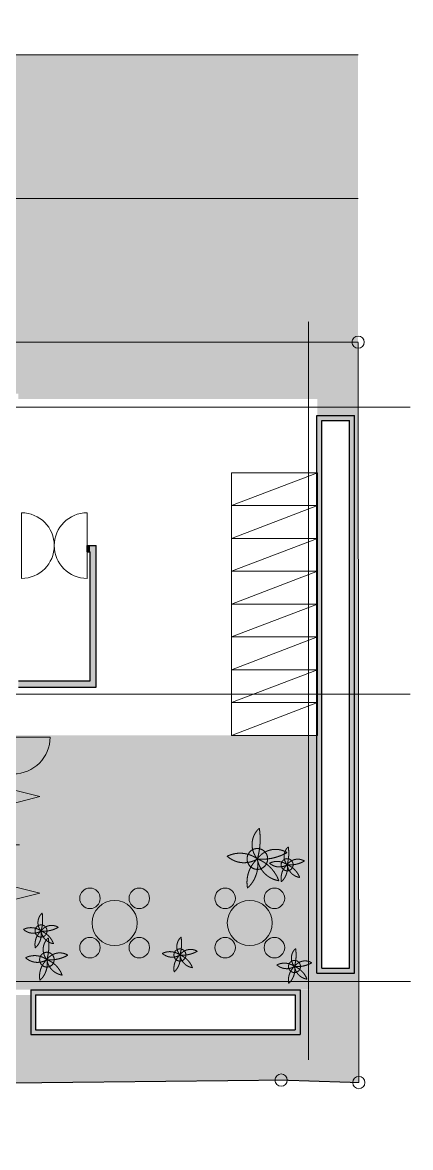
# Model space of a CAD drawing. Header units: millimetres. Extents: x -376000 to 292178, y -193032 to 188048.
# Drawn here: x -268542 to -259076, y 105555 to 132976 of the extents above; entities that cross this region are included whole.
import ezdxf

# ---------------------------------------------------------------- set-up
doc = ezdxf.new("R2010")
doc.units = ezdxf.units.MM
doc.linetypes.add('ラインタイプ-6', pattern=[5.291531, 3.175, -1.058062, 0.352704, -0.705764])
for name, color, linetype, lineweight, true_color in [('02_0.25', 1, 'Continuous', 25, 0xff0000), ('03_0.15', 7, 'Continuous', 15, 0x990099), ('06一点鎖線', 7, 'ラインタイプ-6', 9, 0x9999ff), ('08_ハッチ・色', 7, 'Continuous', 5, 0x888888)]:
    doc.layers.add(name, color=color, linetype=linetype, lineweight=lineweight, true_color=true_color)
for name, color, linetype, lineweight in [('02_既存平面-内部建具・サッシ', 7, 'Continuous', 18), ('_区分表-C_A：塗（壁）-2 (2D)', 7, 'Continuous', 5), ('_区分表-オーナー：塗（壁）-3 (2D)', 7, 'Continuous', 5), ('_区分表-リアルゲイト：塗（壁） (2D)', 7, 'Continuous', 5), ('_区分表-躯体：塗（壁）-2 (2D)', 7, 'Continuous', 5), ('_塗（エリア） (2D)', 7, 'Continuous', 5), ('_塗（壁） (2D)', 7, 'Continuous', 5), ('_平面図(既存部) (2D)', 7, 'Continuous', 5), ('_平面図（新設） (2D)', 7, 'Continuous', 5), ('_窓 (2D)', 7, 'Continuous', 5)]:
    doc.layers.add(name, color=color, linetype=linetype, lineweight=lineweight)

# ---------------------------------------------------------------- blocks, each defined once
blk = doc.blocks.new('塗（エリア） (2D)')
at = {"layer": '08_ハッチ・色', "linetype": 'Continuous', "lineweight": 0, "true_color": 0xeac0a9, "transparency": 33554483}
blk.add_hatch(color=31, dxfattribs=at).paths.add_polyline_path([(-299550, 91813), (-299676, 106825), (-300375, 125997), (-290384, 125217), (-282426, 125184), (-260354, 125184), (-260354, 132184), (-271390, 132184), (-282397, 132184), (-290097, 132216), (-294963, 132596), (-299830, 132976), (-302425, 132976), (-302425, 125997), (-302076, 116411), (-301726, 106825), (-301600, 91813)])
at = {"layer": '08_ハッチ・色', "linetype": 'Continuous', "lineweight": 0}
blk.add_hatch(color=255, dxfattribs=at).paths.add_polyline_path([(-300375, 125997), (-290384, 125217), (-282426, 125184), (-260354, 125184), (-260336, 107136), (-262234, 107198), (-262234, 108306), (-261771, 108305), (-261771, 109395), (-261366, 109400), (-261361, 109805), (-260441, 109805), (-260441, 123395), (-261346, 123395), (-261346, 123800), (-268641, 123800), (-268641, 123925), (-296891, 123925), (-296891, 109275), (-296361, 109275), (-296361, 108305), (-269171, 108305), (-269171, 109276), (-268341, 109275), (-268341, 108306), (-262234, 108306), (-262234, 107198), (-287208, 106929), (-299676, 106825), (-300026, 116411)])
at = {"layer": '08_ハッチ・色', "linetype": 'Continuous', "lineweight": 0, "true_color": 0x80ff00, "transparency": 33554483}
blk.add_hatch(color=70, dxfattribs=at).paths.add_polyline_path([(-261366, 109400), (-268766, 109400), (-268766, 115600), (-261366, 115600)])
blk = doc.blocks.new('塗（壁） (2D)')
at = {"layer": '02_0.25', "linetype": 'Continuous', "lineweight": 0, "true_color": 0xaaaaaa}
for points in [[(-261241, 109805), (-261361, 109805), (-261361, 123395), (-261241, 123395)], [(-260561, 123395), (-260561, 123275), (-261241, 123275), (-261241, 123395)], [(-260441, 109805), (-260561, 109805), (-260561, 123395), (-260441, 123395)], [(-266891, 120225), (-266891, 120075), (-266966, 120075), (-266966, 120225)], [(-266741, 116775), (-266891, 116775), (-266891, 120225), (-266741, 120225)], [(-268641, 116775), (-268641, 116925), (-266891, 116925), (-266891, 116775)], [(-261241, 109805), (-261241, 109925), (-260561, 109925), (-260561, 109805)], [(-268341, 109395), (-261771, 109395), (-261771, 109275), (-268341, 109275)], [(-268341, 109275), (-268221, 109275), (-268221, 108425), (-268341, 108425)], [(-261771, 108426), (-261891, 108426), (-261891, 109276), (-261771, 109276)], [(-268341, 108306), (-268341, 108426), (-261771, 108426), (-261771, 108306)]]:
    blk.add_hatch(color=253, dxfattribs=at).paths.add_polyline_path(points)
blk = doc.blocks.new('区分表-リアルゲイト：塗（壁） (2D)')
at = {"layer": '02_0.25', "linetype": 'Continuous', "lineweight": 0, "true_color": 0xaaaaaa}
for points in [[(-261241, 109805), (-261361, 109805), (-261361, 123395), (-261241, 123395)], [(-260561, 123395), (-260561, 123275), (-261241, 123275), (-261241, 123395)], [(-260441, 109805), (-260561, 109805), (-260561, 123395), (-260441, 123395)], [(-266891, 120225), (-266891, 120075), (-266966, 120075), (-266966, 120225)], [(-266741, 116775), (-266891, 116775), (-266891, 120225), (-266741, 120225)], [(-268641, 116775), (-268641, 116925), (-266891, 116925), (-266891, 116775)], [(-261241, 109805), (-261241, 109925), (-260561, 109925), (-260561, 109805)], [(-268341, 109395), (-261771, 109395), (-261771, 109275), (-268341, 109275)], [(-268341, 109275), (-268221, 109275), (-268221, 108425), (-268341, 108425)], [(-261771, 108426), (-261891, 108426), (-261891, 109276), (-261771, 109276)], [(-268341, 108306), (-268341, 108426), (-261771, 108426), (-261771, 108306)]]:
    blk.add_hatch(color=253, dxfattribs=at).paths.add_polyline_path(points)
blk = doc.blocks.new('区分表-C_A：塗（壁）-2 (2D)')
at = {"layer": '02_0.25', "linetype": 'Continuous', "lineweight": 0, "true_color": 0xaaaaaa}
for points in [[(-261241, 109805), (-261361, 109805), (-261361, 123395), (-261241, 123395)], [(-260561, 123395), (-260561, 123275), (-261241, 123275), (-261241, 123395)], [(-260441, 109805), (-260561, 109805), (-260561, 123395), (-260441, 123395)], [(-266891, 120225), (-266891, 120075), (-266966, 120075), (-266966, 120225)], [(-266741, 116775), (-266891, 116775), (-266891, 120225), (-266741, 120225)], [(-268641, 116775), (-268641, 116925), (-266891, 116925), (-266891, 116775)], [(-261241, 109805), (-261241, 109925), (-260561, 109925), (-260561, 109805)], [(-268341, 109395), (-261771, 109395), (-261771, 109275), (-268341, 109275)], [(-268341, 109275), (-268221, 109275), (-268221, 108425), (-268341, 108425)], [(-261771, 108426), (-261891, 108426), (-261891, 109276), (-261771, 109276)], [(-268341, 108306), (-268341, 108426), (-261771, 108426), (-261771, 108306)]]:
    blk.add_hatch(color=253, dxfattribs=at).paths.add_polyline_path(points)
blk = doc.blocks.new('区分表-オーナー：塗（壁）-3 (2D)')
at = {"layer": '02_0.25', "linetype": 'Continuous', "lineweight": 0, "true_color": 0xaaaaaa}
for points in [[(-261241, 109805), (-261361, 109805), (-261361, 123395), (-261241, 123395)], [(-260561, 123395), (-260561, 123275), (-261241, 123275), (-261241, 123395)], [(-260441, 109805), (-260561, 109805), (-260561, 123395), (-260441, 123395)], [(-266891, 120225), (-266891, 120075), (-266966, 120075), (-266966, 120225)], [(-266741, 116775), (-266891, 116775), (-266891, 120225), (-266741, 120225)], [(-268641, 116775), (-268641, 116925), (-266891, 116925), (-266891, 116775)], [(-261241, 109805), (-261241, 109925), (-260561, 109925), (-260561, 109805)], [(-268341, 109395), (-261771, 109395), (-261771, 109275), (-268341, 109275)], [(-268341, 109275), (-268221, 109275), (-268221, 108425), (-268341, 108425)], [(-261771, 108426), (-261891, 108426), (-261891, 109276), (-261771, 109276)], [(-268341, 108306), (-268341, 108426), (-261771, 108426), (-261771, 108306)]]:
    blk.add_hatch(color=253, dxfattribs=at).paths.add_polyline_path(points)
blk = doc.blocks.new('区分表-躯体：塗（壁）-2 (2D)')
at = {"layer": '02_0.25', "linetype": 'Continuous', "lineweight": 0, "true_color": 0xaaaaaa}
for points in [[(-261241, 109805), (-261361, 109805), (-261361, 123395), (-261241, 123395)], [(-260561, 123395), (-260561, 123275), (-261241, 123275), (-261241, 123395)], [(-260441, 109805), (-260561, 109805), (-260561, 123395), (-260441, 123395)], [(-266891, 120225), (-266891, 120075), (-266966, 120075), (-266966, 120225)], [(-266741, 116775), (-266891, 116775), (-266891, 120225), (-266741, 120225)], [(-268641, 116775), (-268641, 116925), (-266891, 116925), (-266891, 116775)], [(-261241, 109805), (-261241, 109925), (-260561, 109925), (-260561, 109805)], [(-268341, 109395), (-261771, 109395), (-261771, 109275), (-268341, 109275)], [(-268341, 109275), (-268221, 109275), (-268221, 108425), (-268341, 108425)], [(-261771, 108426), (-261891, 108426), (-261891, 109276), (-261771, 109276)], [(-268341, 108306), (-268341, 108426), (-261771, 108426), (-261771, 108306)]]:
    blk.add_hatch(color=253, dxfattribs=at).paths.add_polyline_path(points)
blk = doc.blocks.new('グループ-45')
at = {"layer": '03_0.15', "transparency": 33554636}
for points, knots in [([(-262871, 112673), (-262858, 112651), (-262844, 112629), (-262829, 112608), (-262812, 112589), (-262785, 112679), (-262769, 112773), (-262753, 112866), (-262747, 112960), (-262741, 113055), (-262746, 113149), (-262750, 113244), (-262765, 113337), (-262784, 113320), (-262801, 113301), (-262819, 113282), (-262834, 113261), (-262850, 113240), (-262863, 113218), (-262877, 113196), (-262888, 113173), (-262899, 113149), (-262908, 113125), (-262917, 113101), (-262924, 113075), (-262930, 113050), (-262934, 113025), (-262938, 112999), (-262940, 112973), (-262942, 112947), (-262941, 112921), (-262940, 112895), (-262937, 112869), (-262933, 112843), (-262927, 112818), (-262922, 112792), (-262913, 112768), (-262905, 112743), (-262895, 112719), (-262884, 112696), (-262871, 112673)], [0, 0, 0, 0.032699, 0.032699, 0.065397, 0.065397, 0.184931, 0.184931, 0.304464, 0.304464, 0.423998, 0.423998, 0.543532, 0.543532, 0.576136, 0.576136, 0.608741, 0.608741, 0.641346, 0.641346, 0.67395, 0.67395, 0.706555, 0.706555, 0.73916, 0.73916, 0.771765, 0.771765, 0.80437, 0.80437, 0.836975, 0.836975, 0.86958, 0.86958, 0.902185, 0.902185, 0.93479, 0.93479, 0.967395, 0.967395, 1, 1, 1]), ([(-263364, 112716), (-263412, 112707), (-263458, 112691), (-263504, 112676), (-263547, 112654), (-263510, 112621), (-263468, 112594), (-263427, 112567), (-263381, 112547), (-263336, 112527), (-263288, 112515), (-263240, 112503), (-263190, 112498), (-263141, 112494), (-263091, 112498), (-263042, 112501), (-262994, 112513), (-262946, 112524), (-262900, 112543), (-262854, 112562), (-262812, 112589), (-262851, 112618), (-262894, 112641), (-262937, 112664), (-262982, 112682), (-263028, 112699), (-263075, 112710), (-263122, 112721), (-263171, 112725), (-263219, 112729), (-263268, 112727), (-263316, 112725), (-263364, 112716)], [0, 0, 0, 0.061659, 0.061659, 0.123319, 0.123319, 0.186425, 0.186425, 0.24953, 0.24953, 0.312635, 0.312635, 0.375739, 0.375739, 0.438844, 0.438844, 0.501948, 0.501948, 0.565053, 0.565053, 0.628158, 0.628158, 0.690132, 0.690132, 0.752106, 0.752106, 0.81408, 0.81408, 0.876053, 0.876053, 0.938027, 0.938027, 1, 1, 1]), ([(-262746, 112667), (-262764, 112649), (-262781, 112629), (-262797, 112610), (-262812, 112589), (-262718, 112579), (-262624, 112584), (-262531, 112589), (-262439, 112609), (-262347, 112629), (-262259, 112663), (-262171, 112697), (-262089, 112744), (-262111, 112757), (-262134, 112768), (-262157, 112779), (-262181, 112788), (-262205, 112797), (-262229, 112803), (-262254, 112810), (-262279, 112814), (-262304, 112818), (-262329, 112820), (-262354, 112822), (-262380, 112822), (-262405, 112821), (-262430, 112818), (-262456, 112815), (-262480, 112810), (-262505, 112804), (-262529, 112797), (-262554, 112789), (-262577, 112779), (-262601, 112769), (-262623, 112757), (-262645, 112745), (-262667, 112731), (-262688, 112717), (-262708, 112701), (-262727, 112685), (-262746, 112667)], [0, 0, 0, 0.032769, 0.032769, 0.065537, 0.065537, 0.185623, 0.185623, 0.305709, 0.305709, 0.425795, 0.425795, 0.545882, 0.545882, 0.578319, 0.578319, 0.610756, 0.610756, 0.643193, 0.643193, 0.67563, 0.67563, 0.708067, 0.708067, 0.740504, 0.740504, 0.77294, 0.77294, 0.805377, 0.805377, 0.837814, 0.837814, 0.870251, 0.870251, 0.902688, 0.902688, 0.935125, 0.935125, 0.967563, 0.967563, 1, 1, 1]), ([(-263063, 112075), (-263067, 112026), (-263064, 111976), (-263061, 111927), (-263052, 111879), (-263016, 111912), (-262985, 111949), (-262953, 111986), (-262927, 112027), (-262900, 112068), (-262879, 112112), (-262858, 112156), (-262842, 112202), (-262826, 112249), (-262816, 112297), (-262807, 112345), (-262803, 112394), (-262799, 112442), (-262801, 112491), (-262803, 112540), (-262812, 112589), (-262848, 112556), (-262880, 112519), (-262912, 112482), (-262939, 112441), (-262966, 112401), (-262987, 112357), (-263009, 112313), (-263024, 112266), (-263040, 112220), (-263050, 112172), (-263059, 112123), (-263063, 112075)], [0, 0, 0, 0.063209, 0.063209, 0.126417, 0.126417, 0.188984, 0.188984, 0.251552, 0.251552, 0.314119, 0.314119, 0.376687, 0.376687, 0.439256, 0.439256, 0.501824, 0.501824, 0.564392, 0.564392, 0.626961, 0.626961, 0.689133, 0.689133, 0.751306, 0.751306, 0.813479, 0.813479, 0.875653, 0.875653, 0.937826, 0.937826, 1, 1, 1]), ([(-262642, 112502), (-262682, 112528), (-262725, 112550), (-262767, 112572), (-262812, 112589), (-262804, 112539), (-262789, 112491), (-262774, 112443), (-262751, 112399), (-262729, 112354), (-262700, 112313), (-262671, 112272), (-262636, 112237), (-262601, 112201), (-262561, 112172), (-262521, 112142), (-262477, 112120), (-262433, 112097), (-262386, 112081), (-262338, 112066), (-262290, 112058), (-262306, 112103), (-262328, 112147), (-262349, 112190), (-262375, 112230), (-262401, 112271), (-262431, 112309), (-262461, 112346), (-262494, 112381), (-262528, 112415), (-262565, 112445), (-262602, 112476), (-262642, 112502)], [0, 0, 0, 0.060297, 0.060297, 0.120594, 0.120594, 0.184063, 0.184063, 0.247531, 0.247531, 0.310999, 0.310999, 0.374466, 0.374466, 0.437933, 0.437933, 0.501399, 0.501399, 0.564865, 0.564865, 0.62833, 0.62833, 0.690276, 0.690276, 0.752221, 0.752221, 0.814166, 0.814166, 0.876111, 0.876111, 0.938056, 0.938056, 1, 1, 1])]:
    blk.add_open_spline(points, degree=2, knots=knots, dxfattribs=at)
blk.add_open_spline([(-262937, 112809), (-262879, 112843), (-262745, 112843), (-262629, 112775), (-262562, 112657), (-262562, 112520), (-262629, 112403), (-262745, 112334), (-262879, 112334), (-262995, 112403), (-263062, 112520), (-263062, 112657), (-262995, 112775), (-262937, 112809)], degree=2, dxfattribs=at)
blk = doc.blocks.new('グループ-46')
at = {"layer": '03_0.15', "transparency": 33554687}
for centre, radius in [((-266896, 111628), 250), ((-265693, 111628), 250), ((-266294, 111027), 550), ((-266896, 110426), 250), ((-265693, 110426), 250)]:
    blk.add_circle(centre, radius, dxfattribs=at)
blk = doc.blocks.new('グループ-47')
at = {"layer": '03_0.15', "transparency": 33554687}
for centre, radius in [((-263598, 111628), 250), ((-262396, 111628), 250), ((-262997, 111027), 550), ((-263598, 110426), 250), ((-262396, 110426), 250)]:
    blk.add_circle(centre, radius, dxfattribs=at)
blk = doc.blocks.new('グループ-48')
at = {"layer": '03_0.15', "transparency": 33554636}
for points, knots in [([(-268124, 110881), (-268116, 110868), (-268108, 110856), (-268099, 110843), (-268089, 110832), (-268074, 110885), (-268064, 110939), (-268055, 110994), (-268051, 111049), (-268048, 111104), (-268051, 111159), (-268053, 111214), (-268062, 111268), (-268073, 111258), (-268083, 111247), (-268093, 111236), (-268102, 111224), (-268111, 111212), (-268119, 111199), (-268127, 111186), (-268134, 111172), (-268140, 111159), (-268145, 111145), (-268151, 111130), (-268154, 111116), (-268158, 111101), (-268161, 111086), (-268163, 111071), (-268164, 111056), (-268165, 111041), (-268164, 111026), (-268164, 111010), (-268162, 110995), (-268160, 110980), (-268157, 110966), (-268153, 110951), (-268148, 110936), (-268144, 110922), (-268137, 110908), (-268131, 110894), (-268124, 110881)], [0, 0, 0, 0.032699, 0.032699, 0.065397, 0.065397, 0.184931, 0.184931, 0.304464, 0.304464, 0.423998, 0.423998, 0.543532, 0.543532, 0.576136, 0.576136, 0.608741, 0.608741, 0.641346, 0.641346, 0.67395, 0.67395, 0.706555, 0.706555, 0.73916, 0.73916, 0.771765, 0.771765, 0.80437, 0.80437, 0.836975, 0.836975, 0.86958, 0.86958, 0.902185, 0.902185, 0.93479, 0.93479, 0.967395, 0.967395, 1, 1, 1]), ([(-268411, 110906), (-268439, 110901), (-268466, 110892), (-268493, 110883), (-268518, 110870), (-268496, 110851), (-268472, 110835), (-268448, 110819), (-268421, 110808), (-268395, 110796), (-268367, 110789), (-268339, 110782), (-268310, 110779), (-268281, 110777), (-268252, 110779), (-268223, 110781), (-268195, 110788), (-268167, 110794), (-268141, 110806), (-268114, 110817), (-268089, 110832), (-268112, 110849), (-268137, 110862), (-268162, 110876), (-268188, 110886), (-268215, 110896), (-268243, 110903), (-268270, 110909), (-268298, 110912), (-268327, 110914), (-268355, 110913), (-268383, 110911), (-268411, 110906)], [0, 0, 0, 0.061659, 0.061659, 0.123319, 0.123319, 0.186425, 0.186425, 0.24953, 0.24953, 0.312635, 0.312635, 0.375739, 0.375739, 0.438844, 0.438844, 0.501948, 0.501948, 0.565053, 0.565053, 0.628158, 0.628158, 0.690132, 0.690132, 0.752106, 0.752106, 0.81408, 0.81408, 0.876053, 0.876053, 0.938027, 0.938027, 1, 1, 1]), ([(-268236, 110532), (-268238, 110504), (-268236, 110475), (-268235, 110447), (-268229, 110418), (-268208, 110438), (-268190, 110459), (-268172, 110481), (-268156, 110505), (-268141, 110529), (-268128, 110554), (-268116, 110580), (-268107, 110607), (-268098, 110634), (-268092, 110662), (-268086, 110690), (-268084, 110718), (-268082, 110747), (-268083, 110775), (-268084, 110804), (-268089, 110832), (-268110, 110813), (-268129, 110791), (-268147, 110770), (-268163, 110746), (-268179, 110722), (-268191, 110697), (-268204, 110671), (-268213, 110644), (-268222, 110617), (-268228, 110589), (-268234, 110561), (-268236, 110532)], [0, 0, 0, 0.063209, 0.063209, 0.126417, 0.126417, 0.188984, 0.188984, 0.251552, 0.251552, 0.314119, 0.314119, 0.376687, 0.376687, 0.439256, 0.439256, 0.501824, 0.501824, 0.564392, 0.564392, 0.626961, 0.626961, 0.689133, 0.689133, 0.751306, 0.751306, 0.813479, 0.813479, 0.875653, 0.875653, 0.937826, 0.937826, 1, 1, 1]), ([(-268051, 110877), (-268061, 110867), (-268071, 110856), (-268081, 110844), (-268089, 110832), (-268035, 110826), (-267980, 110829), (-267925, 110832), (-267872, 110844), (-267818, 110855), (-267767, 110875), (-267716, 110895), (-267668, 110922), (-267681, 110930), (-267694, 110937), (-267707, 110943), (-267721, 110948), (-267735, 110953), (-267750, 110957), (-267764, 110961), (-267778, 110963), (-267793, 110966), (-267808, 110967), (-267823, 110968), (-267837, 110968), (-267852, 110967), (-267867, 110966), (-267882, 110964), (-267896, 110961), (-267911, 110958), (-267925, 110953), (-267939, 110949), (-267952, 110943), (-267966, 110937), (-267979, 110930), (-267992, 110923), (-268005, 110915), (-268017, 110907), (-268029, 110897), (-268040, 110888), (-268051, 110877)], [0, 0, 0, 0.032769, 0.032769, 0.065537, 0.065537, 0.185623, 0.185623, 0.305709, 0.305709, 0.425795, 0.425795, 0.545882, 0.545882, 0.578319, 0.578319, 0.610756, 0.610756, 0.643193, 0.643193, 0.67563, 0.67563, 0.708067, 0.708067, 0.740504, 0.740504, 0.77294, 0.77294, 0.805377, 0.805377, 0.837814, 0.837814, 0.870251, 0.870251, 0.902688, 0.902688, 0.935125, 0.935125, 0.967563, 0.967563, 1, 1, 1]), ([(-267990, 110781), (-268014, 110797), (-268038, 110809), (-268063, 110822), (-268089, 110832), (-268085, 110803), (-268076, 110775), (-268067, 110747), (-268054, 110721), (-268041, 110695), (-268024, 110671), (-268007, 110648), (-267987, 110627), (-267966, 110606), (-267943, 110589), (-267920, 110572), (-267894, 110559), (-267868, 110545), (-267841, 110536), (-267813, 110527), (-267785, 110523), (-267795, 110549), (-267807, 110574), (-267820, 110599), (-267835, 110623), (-267850, 110647), (-267867, 110669), (-267885, 110691), (-267904, 110711), (-267924, 110731), (-267945, 110748), (-267967, 110766), (-267990, 110781)], [0, 0, 0, 0.060297, 0.060297, 0.120594, 0.120594, 0.184063, 0.184063, 0.247531, 0.247531, 0.310999, 0.310999, 0.374466, 0.374466, 0.437933, 0.437933, 0.501399, 0.501399, 0.564865, 0.564865, 0.62833, 0.62833, 0.690276, 0.690276, 0.752221, 0.752221, 0.814166, 0.814166, 0.876111, 0.876111, 0.938056, 0.938056, 1, 1, 1])]:
    blk.add_open_spline(points, degree=2, knots=knots, dxfattribs=at)
blk.add_open_spline([(-268162, 110960), (-268128, 110980), (-268050, 110980), (-267982, 110940), (-267943, 110872), (-267943, 110792), (-267982, 110723), (-268050, 110684), (-268128, 110684), (-268196, 110723), (-268235, 110792), (-268235, 110872), (-268196, 110940), (-268162, 110960)], degree=2, dxfattribs=at)
blk = doc.blocks.new('グループ-49')
at = {"layer": '03_0.15', "transparency": 33554636}
for points, knots in [([(-262120, 112496), (-262113, 112483), (-262104, 112470), (-262096, 112458), (-262086, 112447), (-262070, 112500), (-262061, 112554), (-262051, 112608), (-262048, 112663), (-262045, 112718), (-262047, 112773), (-262050, 112829), (-262058, 112883), (-262069, 112873), (-262080, 112862), (-262090, 112851), (-262099, 112839), (-262108, 112827), (-262116, 112814), (-262124, 112801), (-262130, 112787), (-262137, 112774), (-262142, 112759), (-262147, 112745), (-262151, 112730), (-262155, 112716), (-262157, 112701), (-262160, 112686), (-262161, 112671), (-262161, 112655), (-262161, 112640), (-262160, 112625), (-262159, 112610), (-262157, 112595), (-262153, 112580), (-262150, 112565), (-262145, 112551), (-262140, 112537), (-262134, 112523), (-262128, 112509), (-262120, 112496)], [0, 0, 0, 0.032699, 0.032699, 0.065397, 0.065397, 0.184931, 0.184931, 0.304464, 0.304464, 0.423998, 0.423998, 0.543532, 0.543532, 0.576136, 0.576136, 0.608741, 0.608741, 0.641346, 0.641346, 0.67395, 0.67395, 0.706555, 0.706555, 0.73916, 0.73916, 0.771765, 0.771765, 0.80437, 0.80437, 0.836975, 0.836975, 0.86958, 0.86958, 0.902185, 0.902185, 0.93479, 0.93479, 0.967395, 0.967395, 1, 1, 1]), ([(-262408, 112521), (-262435, 112515), (-262462, 112506), (-262489, 112497), (-262515, 112485), (-262493, 112465), (-262469, 112450), (-262444, 112434), (-262418, 112422), (-262391, 112411), (-262363, 112404), (-262335, 112397), (-262306, 112394), (-262278, 112392), (-262249, 112394), (-262220, 112396), (-262192, 112402), (-262164, 112409), (-262137, 112420), (-262110, 112431), (-262086, 112447), (-262109, 112464), (-262134, 112477), (-262159, 112491), (-262185, 112501), (-262212, 112511), (-262239, 112517), (-262267, 112524), (-262295, 112526), (-262323, 112529), (-262351, 112527), (-262380, 112526), (-262408, 112521)], [0, 0, 0, 0.061659, 0.061659, 0.123319, 0.123319, 0.186425, 0.186425, 0.24953, 0.24953, 0.312635, 0.312635, 0.375739, 0.375739, 0.438844, 0.438844, 0.501948, 0.501948, 0.565053, 0.565053, 0.628158, 0.628158, 0.690132, 0.690132, 0.752106, 0.752106, 0.81408, 0.81408, 0.876053, 0.876053, 0.938027, 0.938027, 1, 1, 1]), ([(-262232, 112147), (-262234, 112118), (-262233, 112090), (-262231, 112061), (-262226, 112033), (-262205, 112052), (-262187, 112074), (-262168, 112096), (-262153, 112119), (-262137, 112143), (-262125, 112169), (-262112, 112194), (-262103, 112222), (-262094, 112249), (-262088, 112276), (-262083, 112304), (-262080, 112333), (-262078, 112361), (-262080, 112390), (-262081, 112418), (-262086, 112447), (-262107, 112428), (-262125, 112406), (-262144, 112385), (-262160, 112361), (-262175, 112337), (-262188, 112311), (-262200, 112286), (-262210, 112259), (-262219, 112232), (-262224, 112204), (-262230, 112176), (-262232, 112147)], [0, 0, 0, 0.063209, 0.063209, 0.126417, 0.126417, 0.188984, 0.188984, 0.251552, 0.251552, 0.314119, 0.314119, 0.376687, 0.376687, 0.439256, 0.439256, 0.501824, 0.501824, 0.564392, 0.564392, 0.626961, 0.626961, 0.689133, 0.689133, 0.751306, 0.751306, 0.813479, 0.813479, 0.875653, 0.875653, 0.937826, 0.937826, 1, 1, 1]), ([(-262047, 112492), (-262058, 112482), (-262068, 112470), (-262077, 112459), (-262086, 112447), (-262031, 112441), (-261977, 112444), (-261922, 112447), (-261868, 112458), (-261815, 112470), (-261763, 112490), (-261712, 112510), (-261665, 112537), (-261677, 112545), (-261691, 112551), (-261704, 112558), (-261718, 112563), (-261732, 112568), (-261746, 112572), (-261760, 112576), (-261775, 112578), (-261790, 112581), (-261804, 112582), (-261819, 112583), (-261834, 112582), (-261849, 112582), (-261863, 112580), (-261878, 112579), (-261893, 112576), (-261907, 112572), (-261921, 112568), (-261935, 112563), (-261949, 112558), (-261963, 112552), (-261976, 112545), (-261989, 112538), (-262001, 112530), (-262013, 112521), (-262025, 112512), (-262037, 112503), (-262047, 112492)], [0, 0, 0, 0.032769, 0.032769, 0.065537, 0.065537, 0.185623, 0.185623, 0.305709, 0.305709, 0.425795, 0.425795, 0.545882, 0.545882, 0.578319, 0.578319, 0.610756, 0.610756, 0.643193, 0.643193, 0.67563, 0.67563, 0.708067, 0.708067, 0.740504, 0.740504, 0.77294, 0.77294, 0.805377, 0.805377, 0.837814, 0.837814, 0.870251, 0.870251, 0.902688, 0.902688, 0.935125, 0.935125, 0.967563, 0.967563, 1, 1, 1]), ([(-261987, 112396), (-262010, 112411), (-262035, 112424), (-262060, 112437), (-262086, 112447), (-262081, 112418), (-262072, 112390), (-262064, 112362), (-262050, 112336), (-262037, 112310), (-262020, 112286), (-262004, 112262), (-261983, 112242), (-261963, 112221), (-261939, 112204), (-261916, 112187), (-261890, 112173), (-261865, 112160), (-261837, 112151), (-261810, 112142), (-261781, 112137), (-261791, 112164), (-261804, 112189), (-261816, 112214), (-261831, 112238), (-261846, 112262), (-261864, 112284), (-261881, 112305), (-261901, 112325), (-261920, 112345), (-261942, 112363), (-261964, 112381), (-261987, 112396)], [0, 0, 0, 0.060297, 0.060297, 0.120594, 0.120594, 0.184063, 0.184063, 0.247531, 0.247531, 0.310999, 0.310999, 0.374466, 0.374466, 0.437933, 0.437933, 0.501399, 0.501399, 0.564865, 0.564865, 0.62833, 0.62833, 0.690276, 0.690276, 0.752221, 0.752221, 0.814166, 0.814166, 0.876111, 0.876111, 0.938056, 0.938056, 1, 1, 1])]:
    blk.add_open_spline(points, degree=2, knots=knots, dxfattribs=at)
blk.add_open_spline([(-262159, 112575), (-262125, 112595), (-262047, 112595), (-261979, 112555), (-261940, 112486), (-261940, 112407), (-261979, 112338), (-262047, 112299), (-262125, 112299), (-262192, 112338), (-262232, 112407), (-262232, 112486), (-262192, 112555), (-262159, 112575)], degree=2, dxfattribs=at)
blk = doc.blocks.new('グループ-50')
at = {"layer": '03_0.15', "transparency": 33554636}
for points, knots in [([(-264736, 110297), (-264728, 110283), (-264720, 110271), (-264711, 110259), (-264701, 110247), (-264686, 110300), (-264676, 110355), (-264667, 110409), (-264663, 110464), (-264660, 110519), (-264662, 110574), (-264665, 110629), (-264674, 110684), (-264685, 110674), (-264695, 110663), (-264705, 110651), (-264714, 110639), (-264723, 110627), (-264731, 110614), (-264739, 110601), (-264745, 110588), (-264752, 110574), (-264757, 110560), (-264762, 110546), (-264766, 110531), (-264770, 110516), (-264773, 110501), (-264775, 110486), (-264776, 110471), (-264777, 110456), (-264776, 110441), (-264776, 110426), (-264774, 110411), (-264772, 110396), (-264769, 110381), (-264765, 110366), (-264760, 110352), (-264756, 110337), (-264749, 110324), (-264743, 110310), (-264736, 110297)], [0, 0, 0, 0.032699, 0.032699, 0.065397, 0.065397, 0.184931, 0.184931, 0.304464, 0.304464, 0.423998, 0.423998, 0.543532, 0.543532, 0.576136, 0.576136, 0.608741, 0.608741, 0.641346, 0.641346, 0.67395, 0.67395, 0.706555, 0.706555, 0.73916, 0.73916, 0.771765, 0.771765, 0.80437, 0.80437, 0.836975, 0.836975, 0.86958, 0.86958, 0.902185, 0.902185, 0.93479, 0.93479, 0.967395, 0.967395, 1, 1, 1]), ([(-265023, 110321), (-265051, 110316), (-265078, 110307), (-265104, 110298), (-265130, 110285), (-265108, 110266), (-265084, 110250), (-265059, 110235), (-265033, 110223), (-265006, 110212), (-264978, 110204), (-264950, 110197), (-264922, 110195), (-264893, 110192), (-264864, 110194), (-264835, 110196), (-264807, 110203), (-264779, 110210), (-264752, 110221), (-264726, 110232), (-264701, 110247), (-264724, 110264), (-264749, 110278), (-264774, 110292), (-264800, 110302), (-264827, 110312), (-264854, 110318), (-264882, 110324), (-264910, 110327), (-264939, 110329), (-264967, 110328), (-264995, 110327), (-265023, 110321)], [0, 0, 0, 0.061659, 0.061659, 0.123319, 0.123319, 0.186425, 0.186425, 0.24953, 0.24953, 0.312635, 0.312635, 0.375739, 0.375739, 0.438844, 0.438844, 0.501948, 0.501948, 0.565053, 0.565053, 0.628158, 0.628158, 0.690132, 0.690132, 0.752106, 0.752106, 0.81408, 0.81408, 0.876053, 0.876053, 0.938027, 0.938027, 1, 1, 1]), ([(-264848, 109948), (-264850, 109919), (-264848, 109891), (-264846, 109862), (-264841, 109834), (-264820, 109853), (-264802, 109875), (-264784, 109896), (-264768, 109920), (-264753, 109944), (-264740, 109970), (-264728, 109995), (-264719, 110022), (-264710, 110049), (-264704, 110077), (-264698, 110105), (-264696, 110134), (-264694, 110162), (-264695, 110191), (-264696, 110219), (-264701, 110247), (-264722, 110228), (-264741, 110207), (-264759, 110185), (-264775, 110162), (-264791, 110138), (-264803, 110112), (-264816, 110086), (-264825, 110059), (-264834, 110032), (-264840, 110004), (-264845, 109976), (-264848, 109948)], [0, 0, 0, 0.063209, 0.063209, 0.126417, 0.126417, 0.188984, 0.188984, 0.251552, 0.251552, 0.314119, 0.314119, 0.376687, 0.376687, 0.439256, 0.439256, 0.501824, 0.501824, 0.564392, 0.564392, 0.626961, 0.626961, 0.689133, 0.689133, 0.751306, 0.751306, 0.813479, 0.813479, 0.875653, 0.875653, 0.937826, 0.937826, 1, 1, 1]), ([(-264663, 110293), (-264673, 110282), (-264683, 110271), (-264693, 110260), (-264701, 110247), (-264647, 110242), (-264592, 110245), (-264537, 110248), (-264484, 110259), (-264430, 110271), (-264379, 110290), (-264328, 110310), (-264280, 110338), (-264293, 110346), (-264306, 110352), (-264319, 110358), (-264333, 110364), (-264347, 110369), (-264361, 110373), (-264376, 110376), (-264390, 110379), (-264405, 110381), (-264420, 110382), (-264434, 110383), (-264449, 110383), (-264464, 110383), (-264479, 110381), (-264493, 110379), (-264508, 110376), (-264522, 110373), (-264537, 110369), (-264551, 110364), (-264564, 110358), (-264578, 110353), (-264591, 110346), (-264604, 110339), (-264616, 110330), (-264629, 110322), (-264640, 110313), (-264652, 110303), (-264663, 110293)], [0, 0, 0, 0.032769, 0.032769, 0.065537, 0.065537, 0.185623, 0.185623, 0.305709, 0.305709, 0.425795, 0.425795, 0.545882, 0.545882, 0.578319, 0.578319, 0.610756, 0.610756, 0.643193, 0.643193, 0.67563, 0.67563, 0.708067, 0.708067, 0.740504, 0.740504, 0.77294, 0.77294, 0.805377, 0.805377, 0.837814, 0.837814, 0.870251, 0.870251, 0.902688, 0.902688, 0.935125, 0.935125, 0.967563, 0.967563, 1, 1, 1]), ([(-264602, 110197), (-264626, 110212), (-264650, 110225), (-264675, 110237), (-264701, 110247), (-264697, 110218), (-264688, 110191), (-264679, 110163), (-264666, 110137), (-264653, 110110), (-264636, 110087), (-264619, 110063), (-264598, 110042), (-264578, 110022), (-264555, 110004), (-264531, 109987), (-264506, 109974), (-264480, 109961), (-264453, 109952), (-264425, 109943), (-264397, 109938), (-264407, 109965), (-264419, 109990), (-264431, 110015), (-264447, 110039), (-264462, 110062), (-264479, 110084), (-264496, 110106), (-264516, 110126), (-264536, 110146), (-264557, 110164), (-264579, 110181), (-264602, 110197)], [0, 0, 0, 0.060297, 0.060297, 0.120594, 0.120594, 0.184063, 0.184063, 0.247531, 0.247531, 0.310999, 0.310999, 0.374466, 0.374466, 0.437933, 0.437933, 0.501399, 0.501399, 0.564865, 0.564865, 0.62833, 0.62833, 0.690276, 0.690276, 0.752221, 0.752221, 0.814166, 0.814166, 0.876111, 0.876111, 0.938056, 0.938056, 1, 1, 1])]:
    blk.add_open_spline(points, degree=2, knots=knots, dxfattribs=at)
blk.add_open_spline([(-264774, 110376), (-264740, 110395), (-264662, 110395), (-264594, 110356), (-264555, 110287), (-264555, 110208), (-264594, 110139), (-264662, 110099), (-264740, 110099), (-264808, 110139), (-264847, 110208), (-264847, 110287), (-264808, 110356), (-264774, 110376)], degree=2, dxfattribs=at)
blk = doc.blocks.new('グループ-51')
at = {"layer": '03_0.15', "transparency": 33554636}
for points, knots in [([(-267988, 110193), (-267979, 110177), (-267968, 110162), (-267958, 110147), (-267946, 110133), (-267927, 110198), (-267916, 110264), (-267904, 110330), (-267900, 110397), (-267896, 110464), (-267899, 110531), (-267902, 110598), (-267912, 110664), (-267926, 110652), (-267938, 110638), (-267951, 110625), (-267962, 110610), (-267973, 110595), (-267982, 110580), (-267992, 110564), (-268000, 110547), (-268008, 110531), (-268014, 110513), (-268020, 110496), (-268025, 110478), (-268030, 110460), (-268033, 110442), (-268036, 110424), (-268037, 110406), (-268038, 110387), (-268037, 110369), (-268037, 110350), (-268034, 110332), (-268032, 110314), (-268028, 110296), (-268024, 110278), (-268018, 110260), (-268012, 110243), (-268005, 110226), (-267997, 110209), (-267988, 110193)], [0, 0, 0, 0.032699, 0.032699, 0.065397, 0.065397, 0.184931, 0.184931, 0.304464, 0.304464, 0.423998, 0.423998, 0.543532, 0.543532, 0.576136, 0.576136, 0.608741, 0.608741, 0.641346, 0.641346, 0.67395, 0.67395, 0.706555, 0.706555, 0.73916, 0.73916, 0.771765, 0.771765, 0.80437, 0.80437, 0.836975, 0.836975, 0.86958, 0.86958, 0.902185, 0.902185, 0.93479, 0.93479, 0.967395, 0.967395, 1, 1, 1]), ([(-268337, 110223), (-268371, 110217), (-268404, 110206), (-268436, 110195), (-268467, 110180), (-268441, 110156), (-268411, 110137), (-268382, 110118), (-268349, 110104), (-268317, 110090), (-268283, 110081), (-268249, 110072), (-268214, 110069), (-268179, 110066), (-268144, 110069), (-268109, 110071), (-268075, 110079), (-268041, 110088), (-268008, 110101), (-267976, 110115), (-267946, 110133), (-267974, 110154), (-268004, 110170), (-268034, 110187), (-268067, 110199), (-268099, 110211), (-268132, 110219), (-268166, 110227), (-268200, 110230), (-268235, 110233), (-268269, 110231), (-268303, 110230), (-268337, 110223)], [0, 0, 0, 0.061659, 0.061659, 0.123319, 0.123319, 0.186425, 0.186425, 0.24953, 0.24953, 0.312635, 0.312635, 0.375739, 0.375739, 0.438844, 0.438844, 0.501948, 0.501948, 0.565053, 0.565053, 0.628158, 0.628158, 0.690132, 0.690132, 0.752106, 0.752106, 0.81408, 0.81408, 0.876053, 0.876053, 0.938027, 0.938027, 1, 1, 1]), ([(-267899, 110189), (-267912, 110176), (-267924, 110162), (-267935, 110148), (-267946, 110133), (-267880, 110126), (-267813, 110130), (-267747, 110134), (-267681, 110148), (-267616, 110162), (-267554, 110186), (-267492, 110210), (-267434, 110243), (-267449, 110253), (-267465, 110260), (-267482, 110268), (-267499, 110275), (-267516, 110281), (-267533, 110285), (-267550, 110290), (-267568, 110293), (-267586, 110296), (-267604, 110297), (-267622, 110299), (-267640, 110298), (-267658, 110298), (-267676, 110296), (-267693, 110294), (-267711, 110290), (-267729, 110286), (-267746, 110281), (-267763, 110275), (-267780, 110268), (-267796, 110261), (-267812, 110253), (-267828, 110244), (-267843, 110234), (-267858, 110224), (-267872, 110213), (-267886, 110201), (-267899, 110189)], [0, 0, 0, 0.032769, 0.032769, 0.065537, 0.065537, 0.185623, 0.185623, 0.305709, 0.305709, 0.425795, 0.425795, 0.545882, 0.545882, 0.578319, 0.578319, 0.610756, 0.610756, 0.643193, 0.643193, 0.67563, 0.67563, 0.708067, 0.708067, 0.740504, 0.740504, 0.77294, 0.77294, 0.805377, 0.805377, 0.837814, 0.837814, 0.870251, 0.870251, 0.902688, 0.902688, 0.935125, 0.935125, 0.967563, 0.967563, 1, 1, 1]), ([(-268124, 109769), (-268126, 109734), (-268124, 109699), (-268123, 109665), (-268116, 109630), (-268091, 109654), (-268069, 109680), (-268046, 109706), (-268027, 109735), (-268009, 109764), (-267993, 109795), (-267978, 109827), (-267967, 109859), (-267956, 109892), (-267949, 109926), (-267942, 109960), (-267939, 109995), (-267937, 110030), (-267938, 110064), (-267940, 110099), (-267946, 110133), (-267972, 110110), (-267994, 110084), (-268017, 110058), (-268036, 110029), (-268055, 110000), (-268070, 109969), (-268085, 109938), (-268096, 109905), (-268108, 109872), (-268114, 109838), (-268121, 109804), (-268124, 109769)], [0, 0, 0, 0.063209, 0.063209, 0.126417, 0.126417, 0.188984, 0.188984, 0.251552, 0.251552, 0.314119, 0.314119, 0.376687, 0.376687, 0.439256, 0.439256, 0.501824, 0.501824, 0.564392, 0.564392, 0.626961, 0.626961, 0.689133, 0.689133, 0.751306, 0.751306, 0.813479, 0.813479, 0.875653, 0.875653, 0.937826, 0.937826, 1, 1, 1]), ([(-267826, 110072), (-267854, 110090), (-267884, 110106), (-267914, 110121), (-267946, 110133), (-267940, 110098), (-267930, 110064), (-267919, 110030), (-267903, 109999), (-267887, 109967), (-267866, 109938), (-267846, 109909), (-267821, 109884), (-267796, 109859), (-267768, 109838), (-267740, 109817), (-267708, 109801), (-267677, 109785), (-267644, 109774), (-267610, 109763), (-267576, 109757), (-267588, 109789), (-267603, 109820), (-267618, 109851), (-267636, 109879), (-267655, 109908), (-267676, 109935), (-267697, 109962), (-267721, 109986), (-267745, 110010), (-267771, 110032), (-267797, 110053), (-267826, 110072)], [0, 0, 0, 0.060297, 0.060297, 0.120594, 0.120594, 0.184063, 0.184063, 0.247531, 0.247531, 0.310999, 0.310999, 0.374466, 0.374466, 0.437933, 0.437933, 0.501399, 0.501399, 0.564865, 0.564865, 0.62833, 0.62833, 0.690276, 0.690276, 0.752221, 0.752221, 0.814166, 0.814166, 0.876111, 0.876111, 0.938056, 0.938056, 1, 1, 1])]:
    blk.add_open_spline(points, degree=2, knots=knots, dxfattribs=at)
blk.add_open_spline([(-268034, 110289), (-267993, 110313), (-267898, 110313), (-267816, 110265), (-267769, 110181), (-267769, 110085), (-267816, 110001), (-267898, 109953), (-267993, 109953), (-268076, 110001), (-268123, 110085), (-268123, 110181), (-268076, 110265), (-268034, 110289)], degree=2, dxfattribs=at)
blk = doc.blocks.new('グループ-52')
at = {"layer": '03_0.15', "transparency": 33554636}
for points, knots in [([(-261941, 110016), (-261934, 110003), (-261925, 109991), (-261916, 109979), (-261907, 109967), (-261891, 110020), (-261882, 110074), (-261872, 110129), (-261869, 110184), (-261865, 110239), (-261868, 110294), (-261871, 110349), (-261879, 110404), (-261890, 110394), (-261900, 110382), (-261911, 110371), (-261920, 110359), (-261929, 110347), (-261937, 110334), (-261944, 110321), (-261951, 110308), (-261957, 110294), (-261963, 110280), (-261968, 110266), (-261972, 110251), (-261976, 110236), (-261978, 110221), (-261980, 110206), (-261981, 110191), (-261982, 110176), (-261982, 110161), (-261981, 110146), (-261979, 110131), (-261977, 110116), (-261974, 110101), (-261971, 110086), (-261966, 110072), (-261961, 110057), (-261955, 110043), (-261949, 110030), (-261941, 110016)], [0, 0, 0, 0.032699, 0.032699, 0.065397, 0.065397, 0.184931, 0.184931, 0.304464, 0.304464, 0.423998, 0.423998, 0.543532, 0.543532, 0.576136, 0.576136, 0.608741, 0.608741, 0.641346, 0.641346, 0.67395, 0.67395, 0.706555, 0.706555, 0.73916, 0.73916, 0.771765, 0.771765, 0.80437, 0.80437, 0.836975, 0.836975, 0.86958, 0.86958, 0.902185, 0.902185, 0.93479, 0.93479, 0.967395, 0.967395, 1, 1, 1]), ([(-262228, 110041), (-262256, 110036), (-262283, 110027), (-262310, 110018), (-262335, 110005), (-262314, 109986), (-262289, 109970), (-262265, 109955), (-262238, 109943), (-262212, 109931), (-262184, 109924), (-262156, 109917), (-262127, 109915), (-262098, 109912), (-262070, 109914), (-262041, 109916), (-262013, 109923), (-261985, 109930), (-261958, 109941), (-261931, 109952), (-261907, 109967), (-261929, 109984), (-261954, 109998), (-261979, 110011), (-262006, 110021), (-262032, 110032), (-262060, 110038), (-262088, 110044), (-262116, 110047), (-262144, 110049), (-262172, 110048), (-262201, 110046), (-262228, 110041)], [0, 0, 0, 0.061659, 0.061659, 0.123319, 0.123319, 0.186425, 0.186425, 0.24953, 0.24953, 0.312635, 0.312635, 0.375739, 0.375739, 0.438844, 0.438844, 0.501948, 0.501948, 0.565053, 0.565053, 0.628158, 0.628158, 0.690132, 0.690132, 0.752106, 0.752106, 0.81408, 0.81408, 0.876053, 0.876053, 0.938027, 0.938027, 1, 1, 1]), ([(-262053, 109667), (-262055, 109639), (-262053, 109610), (-262052, 109582), (-262047, 109554), (-262026, 109573), (-262008, 109594), (-261989, 109616), (-261974, 109640), (-261958, 109664), (-261946, 109689), (-261933, 109715), (-261924, 109742), (-261915, 109769), (-261909, 109797), (-261904, 109825), (-261901, 109853), (-261899, 109882), (-261900, 109910), (-261902, 109939), (-261907, 109967), (-261928, 109948), (-261946, 109927), (-261965, 109905), (-261981, 109881), (-261996, 109858), (-262009, 109832), (-262021, 109806), (-262030, 109779), (-262040, 109752), (-262045, 109724), (-262051, 109696), (-262053, 109667)], [0, 0, 0, 0.063209, 0.063209, 0.126417, 0.126417, 0.188984, 0.188984, 0.251552, 0.251552, 0.314119, 0.314119, 0.376687, 0.376687, 0.439256, 0.439256, 0.501824, 0.501824, 0.564392, 0.564392, 0.626961, 0.626961, 0.689133, 0.689133, 0.751306, 0.751306, 0.813479, 0.813479, 0.875653, 0.875653, 0.937826, 0.937826, 1, 1, 1]), ([(-261868, 110013), (-261879, 110002), (-261888, 109991), (-261898, 109979), (-261907, 109967), (-261852, 109962), (-261797, 109964), (-261743, 109967), (-261689, 109979), (-261635, 109991), (-261584, 110010), (-261533, 110030), (-261485, 110058), (-261498, 110065), (-261512, 110072), (-261525, 110078), (-261539, 110083), (-261553, 110089), (-261567, 110092), (-261581, 110096), (-261596, 110099), (-261610, 110101), (-261625, 110102), (-261640, 110103), (-261655, 110103), (-261670, 110103), (-261684, 110101), (-261699, 110099), (-261713, 110096), (-261728, 110093), (-261742, 110088), (-261756, 110084), (-261770, 110078), (-261783, 110072), (-261797, 110065), (-261810, 110058), (-261822, 110050), (-261834, 110042), (-261846, 110032), (-261857, 110023), (-261868, 110013)], [0, 0, 0, 0.032769, 0.032769, 0.065537, 0.065537, 0.185623, 0.185623, 0.305709, 0.305709, 0.425795, 0.425795, 0.545882, 0.545882, 0.578319, 0.578319, 0.610756, 0.610756, 0.643193, 0.643193, 0.67563, 0.67563, 0.708067, 0.708067, 0.740504, 0.740504, 0.77294, 0.77294, 0.805377, 0.805377, 0.837814, 0.837814, 0.870251, 0.870251, 0.902688, 0.902688, 0.935125, 0.935125, 0.967563, 0.967563, 1, 1, 1]), ([(-261808, 109917), (-261831, 109932), (-261856, 109945), (-261881, 109957), (-261907, 109967), (-261902, 109938), (-261893, 109910), (-261884, 109882), (-261871, 109856), (-261858, 109830), (-261841, 109807), (-261824, 109783), (-261804, 109762), (-261784, 109741), (-261760, 109724), (-261737, 109707), (-261711, 109694), (-261686, 109680), (-261658, 109671), (-261631, 109662), (-261602, 109658), (-261612, 109684), (-261624, 109709), (-261637, 109735), (-261652, 109758), (-261667, 109782), (-261684, 109804), (-261702, 109826), (-261722, 109846), (-261741, 109866), (-261763, 109884), (-261784, 109901), (-261808, 109917)], [0, 0, 0, 0.060297, 0.060297, 0.120594, 0.120594, 0.184063, 0.184063, 0.247531, 0.247531, 0.310999, 0.310999, 0.374466, 0.374466, 0.437933, 0.437933, 0.501399, 0.501399, 0.564865, 0.564865, 0.62833, 0.62833, 0.690276, 0.690276, 0.752221, 0.752221, 0.814166, 0.814166, 0.876111, 0.876111, 0.938056, 0.938056, 1, 1, 1])]:
    blk.add_open_spline(points, degree=2, knots=knots, dxfattribs=at)
blk.add_open_spline([(-261979, 110095), (-261946, 110115), (-261868, 110115), (-261800, 110076), (-261761, 110007), (-261761, 109927), (-261800, 109859), (-261868, 109819), (-261946, 109819), (-262013, 109859), (-262052, 109927), (-262052, 110007), (-262013, 110076), (-261979, 110095)], degree=2, dxfattribs=at)
blk = doc.blocks.new('平面図(既存部) (2D)')
at = {"layer": '02_0.25'}
for p, q in [((-261360.756, 123395.403), (-260440.756, 123395.463)), ((-261360.756, 109805.463), (-261360.756, 123395.403)), ((-260440.756, 109805.463), (-260440.756, 123395.463)), ((-261240.756, 109925.463), (-261240.756, 123275.463)), ((-261240.756, 123275.463), (-260560.756, 123275.463)), ((-260560.756, 109925.463), (-260560.756, 123275.463)), ((-266965.756, 120225.463), (-266740.756, 120225.463)), ((-266965.756, 120075.463), (-266965.756, 120225.463)), ((-266740.756, 116775.463), (-266740.756, 120225.463)), ((-266965.756, 120075.463), (-266890.756, 120075.463)), ((-266890.756, 116925.463), (-266890.756, 120075.463)), ((-268640.756, 116925.463), (-266890.756, 116925.463)), ((-268640.756, 116775.463), (-266740.756, 116775.463)), ((-261360.756, 109805.463), (-260440.756, 109805.463)), ((-261240.756, 109925.463), (-260560.756, 109925.463)), ((-268340.756, 109395.527), (-268340.756, 108305.527)), ((-268340.756, 109395.334), (-261770.756, 109395.334)), ((-268220.756, 109275.43), (-268220.756, 108425.43)), ((-268220.756, 109275.334), (-261890.756, 109275.334)), ((-261890.756, 109275.463), (-261890.756, 108425.527)), ((-261770.756, 109395.43), (-261770.756, 108305.43)), ((-268220.756, 108425.527), (-261890.756, 108425.527)), ((-268340.756, 108305.527), (-261770.756, 108305.527))]:
    blk.add_line(p, q, dxfattribs=at)
at = {"layer": '06一点鎖線', "color": 7, "lineweight": 9}
blk.add_line((-282426, 132183.903), (-260354.2, 132183.903), dxfattribs=at)
at = {"layer": '06一点鎖線', "color": 252, "linetype": 'ラインタイプ-6', "lineweight": 5, "true_color": 0x888888}
blk.add_line((-282426, 128683.903), (-260354.2, 128683.903), dxfattribs=at)
at = {"layer": '06一点鎖線'}
for p, q in [((-261565.756, 125687.587), (-261565.756, 107687.587)), ((-259082.078, 123600.463), (-303576.26, 123600.463)), ((-259082.078, 116600.463), (-303576.26, 116600.463)), ((-259076.013, 109600.463), (-303570.195, 109600.463))]:
    blk.add_line(p, q, dxfattribs=at)
at = {"layer": '06一点鎖線', "color": 7, "lineweight": 9, "flags": 128}
blk.add_lwpolyline([(-300375, 125996.903), (-290384, 125216.903), (-282426, 125183.903), (-260354.2, 125183.903), (-260336.5, 107136.403), (-262234, 107197.903), (-287208.5, 106929.403), (-299676, 106824.903)], close=True, dxfattribs=at)
at = {"layer": '06一点鎖線', "color": 7, "linetype": 'Continuous', "lineweight": 13}
for centre in [(-260354.2, 125183.903), (-262234, 107197.903), (-260336.5, 107136.403)]:
    blk.add_circle(centre, 150, dxfattribs=at)
at = {"layer": '02_既存平面-内部建具・サッシ', "color": 7, "transparency": 33554559}
for name in ['グループ-46', 'グループ-47']:
    blk.add_blockref(name, (0, 0), dxfattribs=at)
at = {"layer": '03_0.15', "transparency": 33554636}
for name in ['グループ-45', 'グループ-49', 'グループ-48', 'グループ-51', 'グループ-50', 'グループ-52']:
    blk.add_blockref(name, (0, 0), dxfattribs=at)
blk = doc.blocks.new('グループ-490')
at = {"layer": '03_0.15', "transparency": 33554687}
blk.add_line((-261346, 122000), (-263446, 121200), dxfattribs=at)
at = {"layer": '03_0.15', "transparency": 33554687, "flags": 128}
blk.add_lwpolyline([(-261346, 122000), (-261346, 121200), (-263446, 121200), (-263446, 122000)], close=True, dxfattribs=at)
blk = doc.blocks.new('グループ-491')
at = {"layer": '03_0.15', "transparency": 33554687}
blk.add_line((-261346, 121200), (-263446, 120400), dxfattribs=at)
at = {"layer": '03_0.15', "transparency": 33554687, "flags": 128}
blk.add_lwpolyline([(-261346, 121200), (-261346, 120400), (-263446, 120400), (-263446, 121200)], close=True, dxfattribs=at)
blk = doc.blocks.new('グループ-492')
at = {"layer": '03_0.15', "transparency": 33554687}
blk.add_line((-261346, 120400), (-263446, 119600), dxfattribs=at)
at = {"layer": '03_0.15', "transparency": 33554687, "flags": 128}
blk.add_lwpolyline([(-261346, 120400), (-261346, 119600), (-263446, 119600), (-263446, 120400)], close=True, dxfattribs=at)
blk = doc.blocks.new('グループ-493')
at = {"layer": '03_0.15', "transparency": 33554687}
blk.add_line((-261346, 119600), (-263446, 118800), dxfattribs=at)
at = {"layer": '03_0.15', "transparency": 33554687, "flags": 128}
blk.add_lwpolyline([(-261346, 119600), (-261346, 118800), (-263446, 118800), (-263446, 119600)], close=True, dxfattribs=at)
blk = doc.blocks.new('グループ-494')
at = {"layer": '03_0.15', "transparency": 33554687}
blk.add_line((-261343, 118800), (-263443, 118000), dxfattribs=at)
at = {"layer": '03_0.15', "transparency": 33554687, "flags": 128}
blk.add_lwpolyline([(-261343, 118800), (-261343, 118000), (-263443, 118000), (-263443, 118800)], close=True, dxfattribs=at)
blk = doc.blocks.new('グループ-495')
at = {"layer": '03_0.15', "transparency": 33554687}
blk.add_line((-261343, 118000), (-263443, 117200), dxfattribs=at)
at = {"layer": '03_0.15', "transparency": 33554687, "flags": 128}
blk.add_lwpolyline([(-261343, 118000), (-261343, 117200), (-263443, 117200), (-263443, 118000)], close=True, dxfattribs=at)
blk = doc.blocks.new('グループ-496')
at = {"layer": '03_0.15', "transparency": 33554687}
blk.add_line((-261343, 117200), (-263443, 116400), dxfattribs=at)
at = {"layer": '03_0.15', "transparency": 33554687, "flags": 128}
blk.add_lwpolyline([(-261343, 117200), (-261343, 116400), (-263443, 116400), (-263443, 117200)], close=True, dxfattribs=at)
blk = doc.blocks.new('グループ-497')
at = {"layer": '03_0.15', "transparency": 33554687}
blk.add_line((-261343, 116400), (-263443, 115600), dxfattribs=at)
at = {"layer": '03_0.15', "transparency": 33554687, "flags": 128}
blk.add_lwpolyline([(-261343, 116400), (-261343, 115600), (-263443, 115600), (-263443, 116400)], close=True, dxfattribs=at)
blk = doc.blocks.new('グループ-498')
at = {"layer": '02_既存平面-内部建具・サッシ', "color": 7, "transparency": 33554559}
for name in ['グループ-490', 'グループ-491', 'グループ-492', 'グループ-493', 'グループ-494', 'グループ-495', 'グループ-496', 'グループ-497']:
    blk.add_blockref(name, (0, 0), dxfattribs=at)
blk = doc.blocks.new('平面図（新設） (2D)')
at = {"layer": '06一点鎖線', "color": 7}
blk.add_blockref('グループ-498', (0, 0), dxfattribs=at)
blk = doc.blocks.new('グループ-852')
at = {"layer": '03_0.15'}
blk.add_line((-267866, 115560), (-268766, 115560), dxfattribs=at)
blk.add_arc((-268766, 115560), 900, 270, 0, dxfattribs=at)
blk = doc.blocks.new('グループ-853')
at = {"layer": '03_0.15', "transparency": 33554687}
for p, q in [((-268766, 109926), (-268766, 114660)), ((-268766, 114273), (-268116, 114108)), ((-268766, 113943), (-268116, 114108)), ((-268616, 112930), (-268916, 112930)), ((-268766, 111918), (-268116, 111753)), ((-268766, 111588), (-268116, 111753))]:
    blk.add_line(p, q, dxfattribs=at)
blk = doc.blocks.new('グループ-865')
at = {"layer": '03_0.15'}
for p, q in [((-268566, 119425), (-268566, 121025)), ((-266966, 119425), (-266966, 121025))]:
    blk.add_line(p, q, dxfattribs=at)
for centre, start, end in [((-268566, 120225), 270, 90), ((-266966, 120225), 90, 270)]:
    blk.add_arc(centre, 800, start, end, dxfattribs=at)
blk = doc.blocks.new('窓 (2D)')
at = {"layer": '02_既存平面-内部建具・サッシ', "color": 7, "transparency": 33554559}
for name in ['グループ-865', 'グループ-852']:
    blk.add_blockref(name, (0, 0), dxfattribs=at)
at = {"layer": '02_既存平面-内部建具・サッシ', "color": 7, "transparency": 33554687}
blk.add_blockref('グループ-853', (0, 0), dxfattribs=at)

msp = doc.modelspace()

# ---------------------------------------------------------------- block references
at = {"layer": '_区分表-C_A：塗（壁）-2 (2D)'}
msp.add_blockref('区分表-C_A：塗（壁）-2 (2D)', (0, 0), dxfattribs=at)
at = {"layer": '_区分表-オーナー：塗（壁）-3 (2D)'}
msp.add_blockref('区分表-オーナー：塗（壁）-3 (2D)', (0, 0), dxfattribs=at)
at = {"layer": '_区分表-リアルゲイト：塗（壁） (2D)'}
msp.add_blockref('区分表-リアルゲイト：塗（壁） (2D)', (0, 0), dxfattribs=at)
at = {"layer": '_区分表-躯体：塗（壁）-2 (2D)'}
msp.add_blockref('区分表-躯体：塗（壁）-2 (2D)', (0, 0), dxfattribs=at)
at = {"layer": '_塗（エリア） (2D)'}
msp.add_blockref('塗（エリア） (2D)', (0, 0), dxfattribs=at)
at = {"layer": '_塗（壁） (2D)'}
msp.add_blockref('塗（壁） (2D)', (0, 0), dxfattribs=at)

# ---------------------------------------------------------------- next in the draw order: block references
at = {"layer": '_平面図(既存部) (2D)'}
msp.add_blockref('平面図(既存部) (2D)', (0, 0), dxfattribs=at)

# ---------------------------------------------------------------- next in the draw order: block references
at = {"layer": '_平面図（新設） (2D)'}
msp.add_blockref('平面図（新設） (2D)', (0, 0), dxfattribs=at)

# ---------------------------------------------------------------- next in the draw order: block references
at = {"layer": '_窓 (2D)'}
msp.add_blockref('窓 (2D)', (0, 0), dxfattribs=at)

doc.saveas('drawing.dxf')
